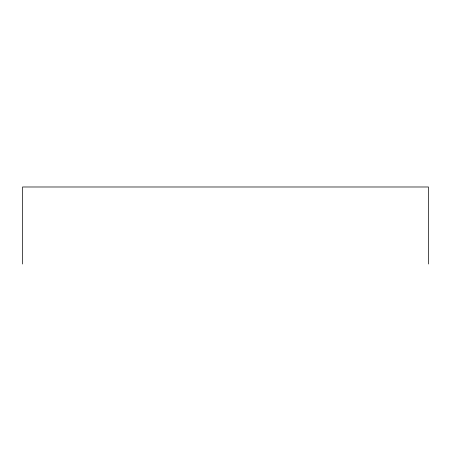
<?xml version="1.0" encoding="UTF-8"?>
<svg xmlns="http://www.w3.org/2000/svg" width="451" height="451" viewBox="0 0 451 451"><rect width="100%" height="100%" fill="white"/><g stroke="black" fill="none" stroke-linecap="round" stroke-linejoin="round"><path stroke-width="0.68" d="M428.45 264.01L428.45 186.99L22.55 186.99L22.55 264.01"/></g></svg>
